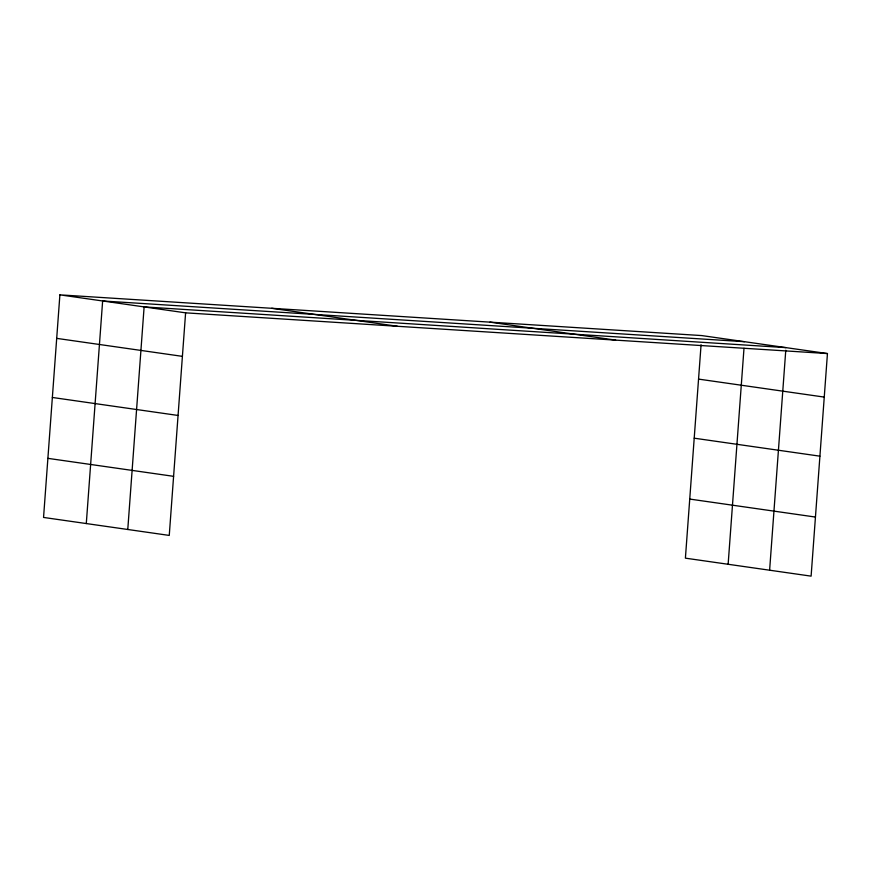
<?xml version="1.0" encoding="UTF-8"?>
<svg xmlns="http://www.w3.org/2000/svg" width="871" height="871" viewBox="0 0 871 871"><rect width="100%" height="100%" fill="white"/><g stroke="black" fill="none" stroke-linecap="round" stroke-linejoin="round"><path stroke-width="1.31" d="M59.892 294.855L43.55 517.439L169.257 535.425L185.599 312.841L59.892 294.855L701.743 335.575L827.45 353.561L811.108 576.145L685.401 558.159L701.068 344.807M86.294 523.558L102.636 300.974L744.487 341.693M127.776 529.492L144.118 306.908L785.969 347.627M728.134 564.277L743.997 348.28M769.616 570.211L785.773 350.262M185.599 312.841L827.45 353.561M489.938 322.139L615.645 340.125M271.708 308.29L397.416 326.277M698.542 379.103L824.249 397.089M56.702 338.373L182.409 356.359M694.209 438.189L819.916 456.175M52.358 397.47L178.065 415.456M689.734 499.072L815.441 517.058M47.894 458.353L173.601 476.328"/></g></svg>
